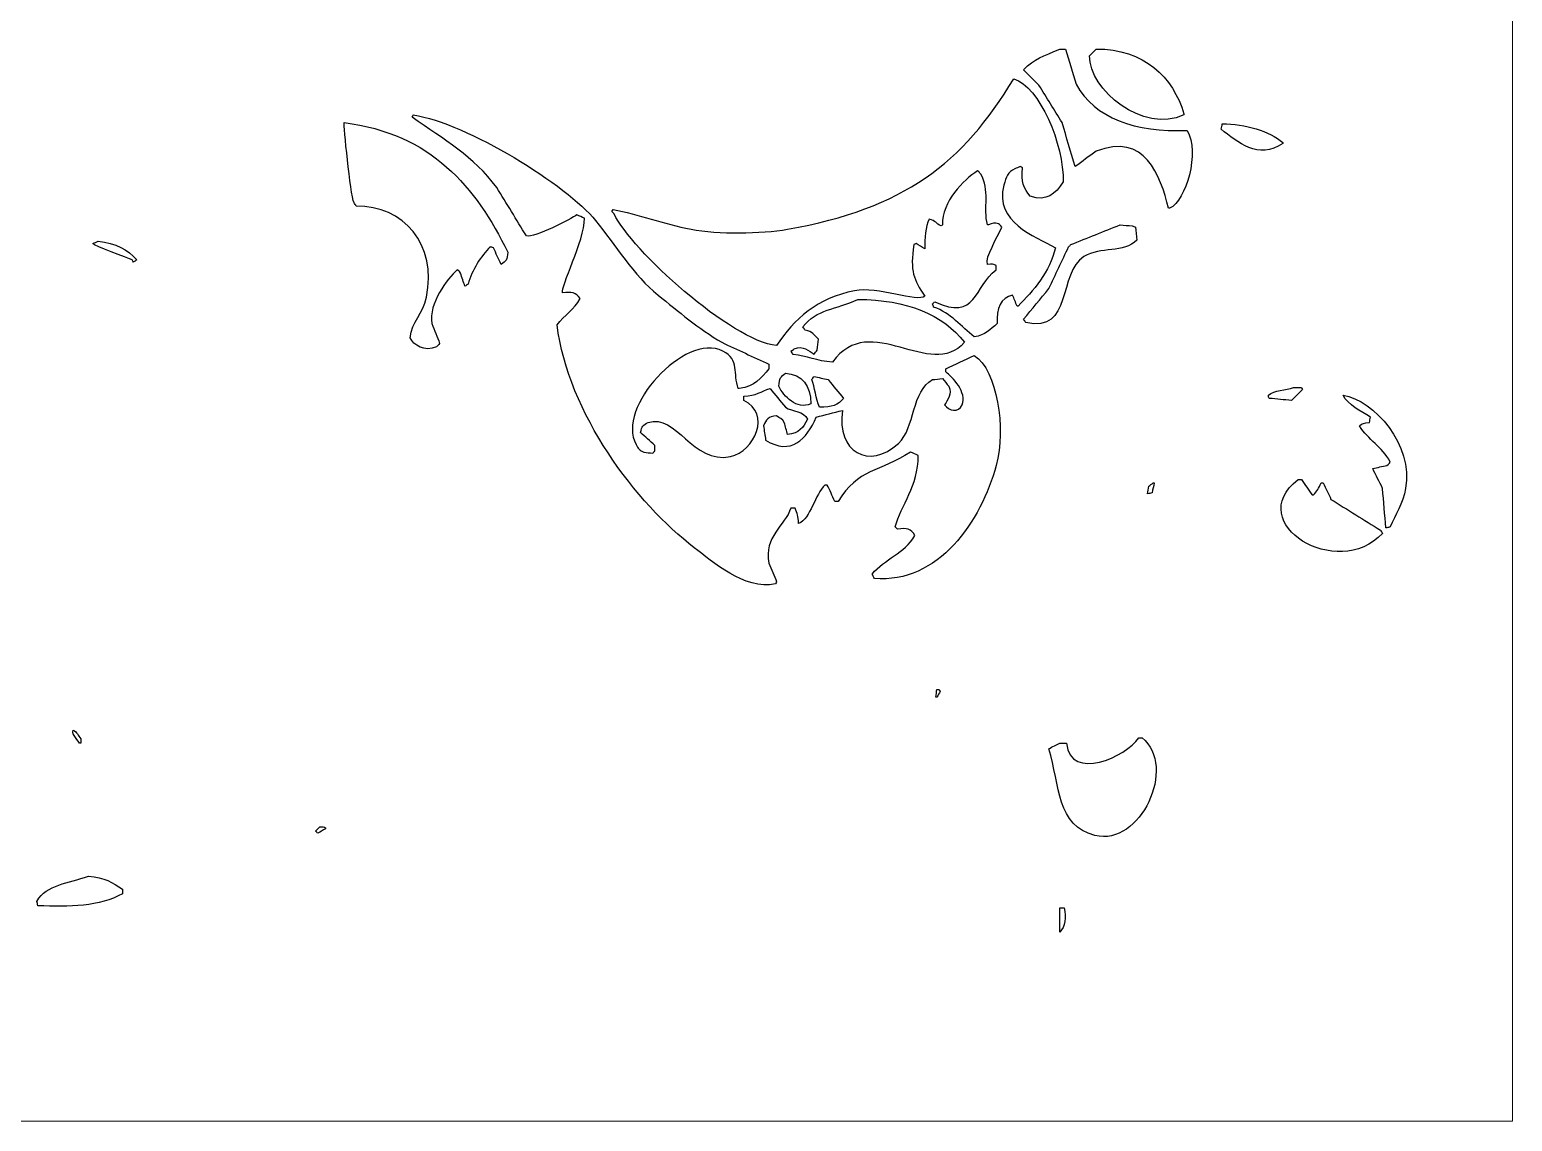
# Model space of a CAD drawing. Header units: centimetres. Extents: x -6.8 to 6.8, y -9.1 to 8.6.
# Drawn here: x -1.16 to 6.85, y -9.09 to -3.2 of the extents above; entities that cross this region are included whole.
import ezdxf

# ---------------------------------------------------------------- set-up
doc = ezdxf.new("R2010")
doc.units = ezdxf.units.CM
doc.header["$MEASUREMENT"] = 0
doc.layers.add('layer 1', color=7, linetype='Continuous')

msp = doc.modelspace()

# ---------------------------------------------------------------- linework, layer by layer
at = {"layer": 'layer 1', "color": 242, "lineweight": 9}
msp.add_lwpolyline([(-6.80758, -9.09089), (6.84944, -9.09089), (6.84944, 8.58179), (-6.80758, 8.58179), (-6.80758, -9.09089)], close=True, dxfattribs=at)
at = {"layer": 'layer 1', "color": 7}
for points, knots in [([(4.40539, -3.30256), (4.31514, -3.34084), (4.26932, -3.35204), (4.20973, -3.41521), (4.20973, -3.41521), (4.23739, -3.44288), (4.26507, -3.47054), (4.29274, -3.49821), (4.29274, -3.49821), (4.33423, -3.5654), (4.37575, -3.63261), (4.41724, -3.6998), (4.41724, -3.6998), (4.44096, -3.77885), (4.46468, -3.85791), (4.48839, -3.93695), (4.48839, -3.93695), (4.52593, -3.90929), (4.5635, -3.88162), (4.60104, -3.85395), (4.60104, -3.85395), (4.86554, -3.75067), (4.94845, -3.98388), (4.99235, -4.16225), (4.99235, -4.16225), (4.99433, -4.16225), (4.9963, -4.16225), (4.99827, -4.16225), (4.99827, -4.16225), (5.08823, -4.11995), (5.16215, -3.86047), (5.09314, -3.7413), (5.09314, -3.7413), (4.81214, -3.75427), (4.59295, -3.67495), (4.49432, -3.49228), (4.49432, -3.49228), (4.47455, -3.42905), (4.45479, -3.3658), (4.43503, -3.30256), (4.43503, -3.30256), (4.42515, -3.30256), (4.41526, -3.30256), (4.40539, -3.30256)], [0, 0, 0, 0, 0.0833333, 0.0833333, 0.0833333, 0.0833333, 0.1666667, 0.1666667, 0.1666667, 0.1666667, 0.25, 0.25, 0.25, 0.25, 0.3333333, 0.3333333, 0.3333333, 0.3333333, 0.4166667, 0.4166667, 0.4166667, 0.4166667, 0.5, 0.5, 0.5, 0.5, 0.5833333, 0.5833333, 0.5833333, 0.5833333, 0.6666667, 0.6666667, 0.6666667, 0.6666667, 0.75, 0.75, 0.75, 0.75, 0.8333333, 0.8333333, 0.8333333, 0.8333333, 1, 1, 1, 1]), ([(4.60104, -3.30256), (4.58918, -3.31441), (4.57732, -3.32627), (4.56546, -3.33813), (4.56546, -3.33813), (4.5626, -3.52105), (4.85663, -3.76118), (5.07535, -3.65829), (5.07535, -3.65829), (5.07535, -3.65632), (5.07535, -3.65434), (5.07535, -3.65236), (5.07535, -3.65236), (5.01818, -3.45617), (4.85868, -3.29901), (4.60104, -3.30256)], [0, 0, 0, 0, 0.2, 0.2, 0.2, 0.2, 0.4, 0.4, 0.4, 0.4, 0.6, 0.6, 0.6, 0.6, 1, 1, 1, 1]), ([(4.15637, -3.46264), (3.88175, -3.91959), (3.56375, -4.16432), (2.935, -4.2749), (2.935, -4.2749), (2.79097, -4.30024), (2.55923, -4.30317), (2.41326, -4.2749), (2.41326, -4.2749), (2.26512, -4.24622), (2.12838, -4.19359), (1.9923, -4.16818), (1.9923, -4.16818), (1.99033, -4.17214), (1.98835, -4.17609), (1.98638, -4.18004), (1.98638, -4.18004), (1.99033, -4.184), (1.99428, -4.18794), (1.99823, -4.1919), (1.99823, -4.1919), (2.08804, -4.38602), (2.63025, -4.87815), (2.87572, -4.90338), (2.87572, -4.90338), (2.9689, -4.75961), (3.0979, -4.64551), (3.29667, -4.60692), (3.29667, -4.60692), (3.42034, -4.58293), (3.63722, -4.67096), (3.67612, -4.63657), (3.67612, -4.63657), (3.61579, -4.5466), (3.59506, -4.50319), (3.61684, -4.35791), (3.61684, -4.35791), (3.62079, -4.35593), (3.62474, -4.35396), (3.62869, -4.35198), (3.62869, -4.35198), (3.6445, -4.36186), (3.66031, -4.37174), (3.67612, -4.38163), (3.67612, -4.38163), (3.67484, -4.32418), (3.68056, -4.26052), (3.69984, -4.22154), (3.69984, -4.22154), (3.73839, -4.22977), (3.73255, -4.24474), (3.76506, -4.25712), (3.76506, -4.25712), (3.76703, -4.25514), (3.76902, -4.25317), (3.77099, -4.25119), (3.77099, -4.25119), (3.76958, -4.12812), (3.88404, -4.0065), (3.96072, -3.96067), (3.96072, -3.96067), (3.97196, -3.96881), (3.97041, -3.96644), (3.9785, -3.97846), (3.9785, -3.97846), (4.02917, -4.0602), (3.99175, -4.16136), (4.01408, -4.25119), (4.01408, -4.25119), (4.01605, -4.25119), (4.01803, -4.25119), (4.02001, -4.25119), (4.02001, -4.25119), (4.04124, -4.2448), (4.05204, -4.23734), (4.07337, -4.24526), (4.07337, -4.24526), (4.08555, -4.25329), (4.08291, -4.2519), (4.09115, -4.26305), (4.09115, -4.26305), (4.0683, -4.32163), (4.00076, -4.42518), (4.01408, -4.46463), (4.01408, -4.46463), (4.04469, -4.46321), (4.04084, -4.46034), (4.06151, -4.47056), (4.06151, -4.47056), (4.06151, -4.47847), (4.06151, -4.48637), (4.06151, -4.49428), (4.06151, -4.49428), (3.94257, -4.58429), (3.95475, -4.77337), (3.72948, -4.66622), (3.72948, -4.66622), (3.72554, -4.67017), (3.72158, -4.67412), (3.71763, -4.67807), (3.71763, -4.67807), (3.7196, -4.684), (3.72158, -4.68993), (3.72355, -4.69586), (3.72355, -4.69586), (3.81633, -4.72586), (3.8734, -4.80201), (3.94293, -4.85594), (3.94293, -4.85594), (4.00261, -4.84895), (4.0302, -4.81385), (4.06744, -4.78479), (4.06744, -4.78479), (4.06314, -4.70131), (4.0856, -4.64454), (4.15044, -4.63064), (4.15044, -4.63064), (4.15835, -4.6504), (4.16625, -4.67017), (4.17416, -4.68993), (4.17416, -4.68993), (4.17613, -4.68993), (4.17811, -4.68993), (4.18008, -4.68993), (4.18008, -4.68993), (4.2603, -4.61026), (4.35316, -4.50309), (4.38167, -4.37569), (4.38167, -4.37569), (4.26718, -4.31215), (4.05162, -4.23649), (4.10301, -4.03774), (4.10301, -4.03774), (4.11495, -3.99156), (4.12325, -3.9669), (4.1623, -3.94882), (4.1623, -3.94882), (4.17218, -3.94486), (4.18206, -3.94091), (4.19195, -3.93695), (4.19195, -3.93695), (4.19589, -3.93893), (4.19984, -3.94091), (4.2038, -3.94288), (4.2038, -3.94288), (4.19403, -4.02139), (4.21036, -4.05228), (4.24531, -4.09704), (4.24531, -4.09704), (4.33438, -4.12658), (4.38105, -4.08481), (4.42318, -4.01996), (4.42318, -4.01996), (4.42786, -3.81777), (4.29555, -3.50536), (4.15637, -3.46264)], [0, 0, 0, 0, 0.025, 0.025, 0.025, 0.025, 0.05, 0.05, 0.05, 0.05, 0.075, 0.075, 0.075, 0.075, 0.1, 0.1, 0.1, 0.1, 0.125, 0.125, 0.125, 0.125, 0.15, 0.15, 0.15, 0.15, 0.175, 0.175, 0.175, 0.175, 0.2, 0.2, 0.2, 0.2, 0.225, 0.225, 0.225, 0.225, 0.25, 0.25, 0.25, 0.25, 0.275, 0.275, 0.275, 0.275, 0.3, 0.3, 0.3, 0.3, 0.325, 0.325, 0.325, 0.325, 0.35, 0.35, 0.35, 0.35, 0.375, 0.375, 0.375, 0.375, 0.4, 0.4, 0.4, 0.4, 0.425, 0.425, 0.425, 0.425, 0.45, 0.45, 0.45, 0.45, 0.475, 0.475, 0.475, 0.475, 0.5, 0.5, 0.5, 0.5, 0.525, 0.525, 0.525, 0.525, 0.55, 0.55, 0.55, 0.55, 0.575, 0.575, 0.575, 0.575, 0.6, 0.6, 0.6, 0.6, 0.625, 0.625, 0.625, 0.625, 0.65, 0.65, 0.65, 0.65, 0.675, 0.675, 0.675, 0.675, 0.7, 0.7, 0.7, 0.7, 0.725, 0.725, 0.725, 0.725, 0.75, 0.75, 0.75, 0.75, 0.775, 0.775, 0.775, 0.775, 0.8, 0.8, 0.8, 0.8, 0.825, 0.825, 0.825, 0.825, 0.85, 0.85, 0.85, 0.85, 0.875, 0.875, 0.875, 0.875, 0.9, 0.9, 0.9, 0.9, 0.925, 0.925, 0.925, 0.925, 0.95, 0.95, 0.95, 0.95, 1, 1, 1, 1]), ([(0.91324, -3.65829), (0.91126, -3.66224), (0.90928, -3.6662), (0.90731, -3.67015), (0.90731, -3.67015), (1.08139, -3.79378), (1.23789, -3.87965), (1.36384, -4.04961), (1.36384, -4.04961), (1.41719, -4.13656), (1.47056, -4.22353), (1.52392, -4.31048), (1.52392, -4.31048), (1.56553, -4.32503), (1.76829, -4.21715), (1.79665, -4.19783), (1.79665, -4.19783), (1.81048, -4.20376), (1.82432, -4.20969), (1.83815, -4.21561), (1.83815, -4.21561), (1.8374, -4.34162), (1.70698, -4.58507), (1.71957, -4.61879), (1.71957, -4.61879), (1.76867, -4.61253), (1.79021, -4.61639), (1.81443, -4.64843), (1.81443, -4.64843), (1.78279, -4.70996), (1.72973, -4.73905), (1.68992, -4.79072), (1.68992, -4.79072), (1.74835, -5.26727), (2.11875, -5.75916), (2.43105, -5.9943), (2.43105, -5.9943), (2.52952, -6.06845), (2.69842, -6.22314), (2.86979, -6.18996), (2.86979, -6.18996), (2.87176, -6.18601), (2.87374, -6.18205), (2.87572, -6.1781), (2.87572, -6.1781), (2.86188, -6.1445), (2.84804, -6.11091), (2.83421, -6.07731), (2.83421, -6.07731), (2.80475, -5.93627), (2.92087, -5.87346), (2.95279, -5.78086), (2.95279, -5.78086), (2.9607, -5.78086), (2.9686, -5.78086), (2.97651, -5.78086), (2.97651, -5.78086), (2.98561, -5.80962), (2.99326, -5.82213), (2.9943, -5.86386), (2.9943, -5.86386), (3.05957, -5.83861), (3.08362, -5.70225), (3.13659, -5.65635), (3.13659, -5.65635), (3.14054, -5.65635), (3.1445, -5.65635), (3.14845, -5.65635), (3.14845, -5.65635), (3.16471, -5.68157), (3.1753, -5.7152), (3.18995, -5.74529), (3.18995, -5.74529), (3.19588, -5.74529), (3.20181, -5.74529), (3.20774, -5.74529), (3.20774, -5.74529), (3.31289, -5.56768), (3.43571, -5.58459), (3.59905, -5.47848), (3.59905, -5.47848), (3.61288, -5.48441), (3.62672, -5.49034), (3.64055, -5.49627), (3.64055, -5.49627), (3.64115, -5.6644), (3.54816, -5.76202), (3.51604, -5.88165), (3.51604, -5.88165), (3.52, -5.88561), (3.52395, -5.88956), (3.5279, -5.89351), (3.5279, -5.89351), (3.57968, -5.88669), (3.60138, -5.89105), (3.62276, -5.92909), (3.62276, -5.92909), (3.56589, -6.02575), (3.45846, -6.05442), (3.39153, -6.1366), (3.39153, -6.1366), (3.39549, -6.1445), (3.39944, -6.15241), (3.4034, -6.16032), (3.4034, -6.16032), (3.74892, -6.19099), (3.98152, -5.85), (4.06151, -5.54963), (4.06151, -5.54963), (4.11463, -5.35014), (4.06859, -5.03695), (3.94293, -4.95674), (3.94293, -4.95674), (3.89155, -4.98045), (3.84016, -5.00417), (3.78878, -5.02789), (3.78878, -5.02789), (3.78878, -5.03381), (3.78878, -5.03974), (3.78878, -5.04567), (3.78878, -5.04567), (3.82616, -5.07217), (3.90521, -5.15678), (3.87771, -5.22353), (3.87771, -5.22353), (3.85803, -5.2694), (3.80535, -5.25473), (3.78285, -5.22353), (3.78285, -5.22353), (3.79829, -5.19748), (3.82458, -5.16407), (3.80656, -5.12274), (3.80656, -5.12274), (3.79471, -5.10891), (3.78285, -5.09508), (3.77099, -5.08125), (3.77099, -5.08125), (3.7532, -5.08322), (3.73542, -5.0852), (3.71763, -5.08717), (3.71763, -5.08717), (3.60406, -5.1476), (3.62458, -5.34749), (3.53383, -5.43105), (3.53383, -5.43105), (3.37524, -5.57707), (3.19623, -5.47725), (3.23146, -5.25318), (3.23146, -5.25318), (3.18403, -5.26504), (3.13658, -5.2769), (3.08916, -5.28876), (3.08916, -5.28876), (3.03964, -5.40839), (2.95259, -5.49993), (2.81643, -5.41327), (2.81643, -5.41327), (2.81248, -5.38757), (2.80852, -5.36188), (2.80457, -5.33619), (2.80457, -5.33619), (2.81992, -5.30266), (2.8283, -5.28605), (2.87572, -5.28283), (2.87572, -5.28283), (2.8944, -5.29579), (2.9054, -5.2975), (2.91722, -5.3184), (2.91722, -5.3184), (2.92315, -5.34014), (2.92908, -5.36188), (2.935, -5.38362), (2.935, -5.38362), (2.99772, -5.37761), (3.01976, -5.34642), (3.04173, -5.30061), (3.04173, -5.30061), (3.02299, -5.2537), (2.96152, -5.26175), (2.92315, -5.2354), (2.92315, -5.2354), (2.89548, -5.20181), (2.86781, -5.1682), (2.84014, -5.1346), (2.84014, -5.1346), (2.79016, -5.15117), (2.76758, -5.17417), (2.69785, -5.17611), (2.69785, -5.17611), (2.69785, -5.18401), (2.69785, -5.19192), (2.69785, -5.19982), (2.69785, -5.19982), (2.84845, -5.26857), (2.75648, -5.47507), (2.6267, -5.5022), (2.6267, -5.5022), (2.42127, -5.54516), (2.33325, -5.26686), (2.18203, -5.3184), (2.18203, -5.3184), (2.15554, -5.32994), (2.14719, -5.33984), (2.14053, -5.37176), (2.14053, -5.37176), (2.16622, -5.39547), (2.19192, -5.4192), (2.2176, -5.44291), (2.2176, -5.44291), (2.2176, -5.45279), (2.2176, -5.46267), (2.2176, -5.47255), (2.2176, -5.47255), (2.21365, -5.47651), (2.2097, -5.48046), (2.20575, -5.48441), (2.20575, -5.48441), (2.18994, -5.48244), (2.17412, -5.48046), (2.15832, -5.47848), (2.15832, -5.47848), (2.13531, -5.46833), (2.12721, -5.45974), (2.11681, -5.43698), (2.11681, -5.43698), (2.00482, -5.24132), (2.37916, -4.83004), (2.5852, -4.93302), (2.5852, -4.93302), (2.67781, -4.97931), (2.63887, -5.05467), (2.66821, -5.1346), (2.66821, -5.1346), (2.67018, -5.1346), (2.67216, -5.1346), (2.67413, -5.1346), (2.67413, -5.1346), (2.75715, -5.12599), (2.79227, -5.07725), (2.83421, -5.02789), (2.83421, -5.02789), (2.83421, -5.01998), (2.83421, -5.01207), (2.83421, -5.00417), (2.83421, -5.00417), (2.74924, -4.96464), (2.66424, -4.92511), (2.57927, -4.88559), (2.57927, -4.88559), (2.45453, -4.81186), (2.34546, -4.71935), (2.23539, -4.63064), (2.23539, -4.63064), (2.10391, -4.52468), (2.00336, -4.35947), (1.89744, -4.22747), (1.89744, -4.22747), (1.74782, -4.04101), (1.20107, -3.69898), (0.91324, -3.65829)], [0, 0, 0, 0, 0.0151515, 0.0151515, 0.0151515, 0.0151515, 0.030303, 0.030303, 0.030303, 0.030303, 0.0454545, 0.0454545, 0.0454545, 0.0454545, 0.0606061, 0.0606061, 0.0606061, 0.0606061, 0.0757576, 0.0757576, 0.0757576, 0.0757576, 0.0909091, 0.0909091, 0.0909091, 0.0909091, 0.1060606, 0.1060606, 0.1060606, 0.1060606, 0.1212121, 0.1212121, 0.1212121, 0.1212121, 0.1363636, 0.1363636, 0.1363636, 0.1363636, 0.1515152, 0.1515152, 0.1515152, 0.1515152, 0.1666667, 0.1666667, 0.1666667, 0.1666667, 0.1818182, 0.1818182, 0.1818182, 0.1818182, 0.1969697, 0.1969697, 0.1969697, 0.1969697, 0.2121212, 0.2121212, 0.2121212, 0.2121212, 0.2272727, 0.2272727, 0.2272727, 0.2272727, 0.2424242, 0.2424242, 0.2424242, 0.2424242, 0.2575758, 0.2575758, 0.2575758, 0.2575758, 0.2727273, 0.2727273, 0.2727273, 0.2727273, 0.2878788, 0.2878788, 0.2878788, 0.2878788, 0.3030303, 0.3030303, 0.3030303, 0.3030303, 0.3181818, 0.3181818, 0.3181818, 0.3181818, 0.3333333, 0.3333333, 0.3333333, 0.3333333, 0.3484848, 0.3484848, 0.3484848, 0.3484848, 0.3636364, 0.3636364, 0.3636364, 0.3636364, 0.3787879, 0.3787879, 0.3787879, 0.3787879, 0.3939394, 0.3939394, 0.3939394, 0.3939394, 0.4090909, 0.4090909, 0.4090909, 0.4090909, 0.4242424, 0.4242424, 0.4242424, 0.4242424, 0.4393939, 0.4393939, 0.4393939, 0.4393939, 0.4545455, 0.4545455, 0.4545455, 0.4545455, 0.469697, 0.469697, 0.469697, 0.469697, 0.4848485, 0.4848485, 0.4848485, 0.4848485, 0.5, 0.5, 0.5, 0.5, 0.5151515, 0.5151515, 0.5151515, 0.5151515, 0.530303, 0.530303, 0.530303, 0.530303, 0.5454545, 0.5454545, 0.5454545, 0.5454545, 0.5606061, 0.5606061, 0.5606061, 0.5606061, 0.5757576, 0.5757576, 0.5757576, 0.5757576, 0.5909091, 0.5909091, 0.5909091, 0.5909091, 0.6060606, 0.6060606, 0.6060606, 0.6060606, 0.6212121, 0.6212121, 0.6212121, 0.6212121, 0.6363636, 0.6363636, 0.6363636, 0.6363636, 0.6515152, 0.6515152, 0.6515152, 0.6515152, 0.6666667, 0.6666667, 0.6666667, 0.6666667, 0.6818182, 0.6818182, 0.6818182, 0.6818182, 0.6969697, 0.6969697, 0.6969697, 0.6969697, 0.7121212, 0.7121212, 0.7121212, 0.7121212, 0.7272727, 0.7272727, 0.7272727, 0.7272727, 0.7424242, 0.7424242, 0.7424242, 0.7424242, 0.7575758, 0.7575758, 0.7575758, 0.7575758, 0.7727273, 0.7727273, 0.7727273, 0.7727273, 0.7878788, 0.7878788, 0.7878788, 0.7878788, 0.8030303, 0.8030303, 0.8030303, 0.8030303, 0.8181818, 0.8181818, 0.8181818, 0.8181818, 0.8333333, 0.8333333, 0.8333333, 0.8333333, 0.8484848, 0.8484848, 0.8484848, 0.8484848, 0.8636364, 0.8636364, 0.8636364, 0.8636364, 0.8787879, 0.8787879, 0.8787879, 0.8787879, 0.8939394, 0.8939394, 0.8939394, 0.8939394, 0.9090909, 0.9090909, 0.9090909, 0.9090909, 0.9242424, 0.9242424, 0.9242424, 0.9242424, 0.9393939, 0.9393939, 0.9393939, 0.9393939, 0.9545455, 0.9545455, 0.9545455, 0.9545455, 0.969697, 0.969697, 0.969697, 0.969697, 1, 1, 1, 1]), ([(0.53971, -3.6998), (0.53634, -3.70818), (0.57248, -4.08377), (0.59307, -4.13261), (0.59307, -4.13261), (0.59702, -4.13854), (0.60098, -4.14447), (0.60493, -4.1504), (0.60493, -4.1504), (0.85999, -4.14643), (1.04319, -4.3578), (0.98439, -4.6425), (0.98439, -4.6425), (0.9659, -4.732), (0.90626, -4.77152), (0.89545, -4.86187), (0.89545, -4.86187), (0.91462, -4.89908), (0.97471, -4.9396), (1.03775, -4.9093), (1.03775, -4.9093), (1.04992, -4.90127), (1.04728, -4.90266), (1.05553, -4.89151), (1.05553, -4.89151), (1.0417, -4.85595), (1.02787, -4.82037), (1.01403, -4.78479), (1.01403, -4.78479), (0.99316, -4.67566), (1.09817, -4.54265), (1.15039, -4.49428), (1.15039, -4.49428), (1.16639, -4.50376), (1.15856, -4.49629), (1.16818, -4.51207), (1.16818, -4.51207), (1.17609, -4.53578), (1.18399, -4.55949), (1.1919, -4.58321), (1.1919, -4.58321), (1.19782, -4.57926), (1.20375, -4.57531), (1.20968, -4.57135), (1.20968, -4.57135), (1.23114, -4.49503), (1.27824, -4.41976), (1.32826, -4.36977), (1.32826, -4.36977), (1.33419, -4.37174), (1.34012, -4.37372), (1.34605, -4.37569), (1.34605, -4.37569), (1.35989, -4.40534), (1.37372, -4.43499), (1.38755, -4.46463), (1.38755, -4.46463), (1.41339, -4.44919), (1.42084, -4.43936), (1.42313, -4.39941), (1.42313, -4.39941), (1.2516, -4.04675), (1.00926, -3.75789), (0.53971, -3.6998)], [0, 0, 0, 0, 0.0588235, 0.0588235, 0.0588235, 0.0588235, 0.1176471, 0.1176471, 0.1176471, 0.1176471, 0.1764706, 0.1764706, 0.1764706, 0.1764706, 0.2352941, 0.2352941, 0.2352941, 0.2352941, 0.2941176, 0.2941176, 0.2941176, 0.2941176, 0.3529412, 0.3529412, 0.3529412, 0.3529412, 0.4117647, 0.4117647, 0.4117647, 0.4117647, 0.4705882, 0.4705882, 0.4705882, 0.4705882, 0.5294118, 0.5294118, 0.5294118, 0.5294118, 0.5882353, 0.5882353, 0.5882353, 0.5882353, 0.6470588, 0.6470588, 0.6470588, 0.6470588, 0.7058824, 0.7058824, 0.7058824, 0.7058824, 0.7647059, 0.7647059, 0.7647059, 0.7647059, 0.8235294, 0.8235294, 0.8235294, 0.8235294, 0.8823529, 0.8823529, 0.8823529, 0.8823529, 1, 1, 1, 1]), ([(5.28287, -3.70572), (5.28089, -3.7156), (5.27892, -3.72549), (5.27694, -3.73537), (5.27694, -3.73537), (5.36345, -3.80397), (5.47882, -3.90331), (5.60896, -3.81244), (5.60896, -3.81244), (5.60896, -3.81047), (5.60896, -3.8085), (5.60896, -3.80651), (5.60896, -3.80651), (5.53997, -3.74621), (5.40578, -3.70663), (5.28287, -3.70572)], [0, 0, 0, 0, 0.2, 0.2, 0.2, 0.2, 0.4, 0.4, 0.4, 0.4, 0.6, 0.6, 0.6, 0.6, 1, 1, 1, 1]), ([(4.73148, -4.25119), (4.64255, -4.28676), (4.5536, -4.32234), (4.46467, -4.35791), (4.46467, -4.35791), (4.46072, -4.36186), (4.45677, -4.36581), (4.45281, -4.36977), (4.45281, -4.36977), (4.41724, -4.44486), (4.38166, -4.51998), (4.3461, -4.59507), (4.3461, -4.59507), (4.30064, -4.6504), (4.25518, -4.70575), (4.20973, -4.76108), (4.20973, -4.76108), (4.21368, -4.76701), (4.21764, -4.77294), (4.22159, -4.77887), (4.22159, -4.77887), (4.47541, -4.83895), (4.39371, -4.50982), (4.53582, -4.42313), (4.53582, -4.42313), (4.62556, -4.36839), (4.75113, -4.40479), (4.82041, -4.3342), (4.82041, -4.3342), (4.81844, -4.31048), (4.81646, -4.28676), (4.81448, -4.26305), (4.81448, -4.26305), (4.80855, -4.26107), (4.80263, -4.25909), (4.79669, -4.25712), (4.79669, -4.25712), (4.77496, -4.25514), (4.75321, -4.25317), (4.73148, -4.25119)], [0, 0, 0, 0, 0.0909091, 0.0909091, 0.0909091, 0.0909091, 0.1818182, 0.1818182, 0.1818182, 0.1818182, 0.2727273, 0.2727273, 0.2727273, 0.2727273, 0.3636364, 0.3636364, 0.3636364, 0.3636364, 0.4545455, 0.4545455, 0.4545455, 0.4545455, 0.5454545, 0.5454545, 0.5454545, 0.5454545, 0.6363636, 0.6363636, 0.6363636, 0.6363636, 0.7272727, 0.7272727, 0.7272727, 0.7272727, 0.8181818, 0.8181818, 0.8181818, 0.8181818, 1, 1, 1, 1]), ([(-0.78836, -4.34012), (-0.79824, -4.34408), (-0.80812, -4.34803), (-0.818, -4.35198), (-0.818, -4.35198), (-0.81268, -4.3659), (-0.62875, -4.42852), (-0.60456, -4.44092), (-0.60456, -4.44092), (-0.60258, -4.44487), (-0.60061, -4.44882), (-0.59863, -4.45277), (-0.59863, -4.45277), (-0.5927, -4.44882), (-0.58678, -4.44487), (-0.58084, -4.44092), (-0.58084, -4.44092), (-0.62647, -4.38276), (-0.69577, -4.35192), (-0.78836, -4.34012)], [0, 0, 0, 0, 0.1666667, 0.1666667, 0.1666667, 0.1666667, 0.3333333, 0.3333333, 0.3333333, 0.3333333, 0.5, 0.5, 0.5, 0.5, 0.6666667, 0.6666667, 0.6666667, 0.6666667, 1, 1, 1, 1]), ([(3.31446, -4.65436), (3.19502, -4.70983), (3.09103, -4.70511), (3.01801, -4.80258), (3.01801, -4.80258), (3.02196, -4.80851), (3.02591, -4.81444), (3.02987, -4.82037), (3.02987, -4.82037), (3.06918, -4.82827), (3.0791, -4.84427), (3.10102, -4.8678), (3.10102, -4.8678), (3.09904, -4.88757), (3.09706, -4.90733), (3.09509, -4.92709), (3.09509, -4.92709), (3.08916, -4.93499), (3.08323, -4.9429), (3.0773, -4.95081), (3.0773, -4.95081), (3.05224, -4.93174), (3.01722, -4.9002), (2.97058, -4.92116), (2.97058, -4.92116), (2.96465, -4.92511), (2.95872, -4.92907), (2.95279, -4.93302), (2.95279, -4.93302), (2.95675, -4.93894), (2.9607, -4.94488), (2.96465, -4.95081), (2.96465, -4.95081), (3.04076, -4.95758), (3.09057, -4.98727), (3.1781, -4.99231), (3.1781, -4.99231), (3.38354, -4.70771), (3.70729, -5.09815), (3.88957, -4.88559), (3.88957, -4.88559), (3.7772, -4.73671), (3.57665, -4.65351), (3.31446, -4.65436)], [0, 0, 0, 0, 0.0833333, 0.0833333, 0.0833333, 0.0833333, 0.1666667, 0.1666667, 0.1666667, 0.1666667, 0.25, 0.25, 0.25, 0.25, 0.3333333, 0.3333333, 0.3333333, 0.3333333, 0.4166667, 0.4166667, 0.4166667, 0.4166667, 0.5, 0.5, 0.5, 0.5, 0.5833333, 0.5833333, 0.5833333, 0.5833333, 0.6666667, 0.6666667, 0.6666667, 0.6666667, 0.75, 0.75, 0.75, 0.75, 0.8333333, 0.8333333, 0.8333333, 0.8333333, 1, 1, 1, 1]), ([(2.92315, -5.0516), (2.89988, -5.07343), (2.88958, -5.0767), (2.88757, -5.12274), (2.88757, -5.12274), (2.91287, -5.17734), (2.9854, -5.25167), (3.05951, -5.21761), (3.05951, -5.21761), (3.0618, -5.11888), (3.01331, -5.05832), (2.92315, -5.0516)], [0, 0, 0, 0, 0.25, 0.25, 0.25, 0.25, 0.5, 0.5, 0.5, 0.5, 1, 1, 1, 1]), ([(3.0773, -5.06938), (3.07335, -5.07532), (3.06939, -5.08125), (3.06544, -5.08717), (3.06544, -5.08717), (3.08274, -5.12492), (3.08724, -5.19272), (3.10695, -5.2354), (3.10695, -5.2354), (3.17326, -5.23806), (3.21, -5.22331), (3.23738, -5.18797), (3.23738, -5.18797), (3.20971, -5.15437), (3.18205, -5.12077), (3.15438, -5.08717), (3.15438, -5.08717), (3.12869, -5.08125), (3.10299, -5.07532), (3.0773, -5.06938)], [0, 0, 0, 0, 0.1666667, 0.1666667, 0.1666667, 0.1666667, 0.3333333, 0.3333333, 0.3333333, 0.3333333, 0.5, 0.5, 0.5, 0.5, 0.6666667, 0.6666667, 0.6666667, 0.6666667, 1, 1, 1, 1]), ([(5.66825, -5.12868), (5.6261, -5.1468), (5.56385, -5.14237), (5.53188, -5.17017), (5.53188, -5.17017), (5.53188, -5.17413), (5.53188, -5.17809), (5.53188, -5.18204), (5.53188, -5.18204), (5.53386, -5.18401), (5.53584, -5.18599), (5.53781, -5.18797), (5.53781, -5.18797), (5.57734, -5.19192), (5.61687, -5.19587), (5.65639, -5.19982), (5.65639, -5.19982), (5.67615, -5.18006), (5.69592, -5.16029), (5.71568, -5.14053), (5.71568, -5.14053), (5.7137, -5.13658), (5.71173, -5.13263), (5.70975, -5.12868), (5.70975, -5.12868), (5.69592, -5.12868), (5.68208, -5.12868), (5.66825, -5.12868)], [0, 0, 0, 0, 0.125, 0.125, 0.125, 0.125, 0.25, 0.25, 0.25, 0.25, 0.375, 0.375, 0.375, 0.375, 0.5, 0.5, 0.5, 0.5, 0.625, 0.625, 0.625, 0.625, 0.75, 0.75, 0.75, 0.75, 1, 1, 1, 1]), ([(5.93505, -5.17017), (5.96238, -5.22523), (6.03078, -5.25809), (6.08328, -5.28876), (6.08328, -5.28876), (6.0813, -5.29864), (6.07932, -5.30852), (6.07735, -5.3184), (6.07735, -5.3184), (6.04426, -5.31971), (6.04144, -5.3233), (6.02399, -5.33619), (6.02399, -5.33619), (6.06873, -5.41172), (6.14709, -5.44871), (6.18999, -5.53184), (6.18999, -5.53184), (6.18186, -5.54309), (6.18422, -5.54154), (6.17221, -5.54963), (6.17221, -5.54963), (6.14652, -5.55556), (6.12082, -5.56149), (6.09513, -5.56742), (6.09513, -5.56742), (6.11292, -5.60298), (6.13071, -5.63856), (6.14849, -5.67414), (6.14849, -5.67414), (6.15442, -5.74528), (6.16035, -5.81644), (6.16628, -5.88758), (6.16628, -5.88758), (6.16826, -5.88758), (6.17023, -5.88758), (6.17221, -5.88758), (6.17221, -5.88758), (6.17814, -5.88561), (6.18407, -5.88363), (6.18999, -5.88165), (6.18999, -5.88165), (6.21749, -5.81634), (6.25747, -5.75661), (6.273, -5.67414), (6.273, -5.67414), (6.31691, -5.44094), (6.10265, -5.19725), (5.93505, -5.17017)], [0, 0, 0, 0, 0.0769231, 0.0769231, 0.0769231, 0.0769231, 0.1538462, 0.1538462, 0.1538462, 0.1538462, 0.2307692, 0.2307692, 0.2307692, 0.2307692, 0.3076923, 0.3076923, 0.3076923, 0.3076923, 0.3846154, 0.3846154, 0.3846154, 0.3846154, 0.4615385, 0.4615385, 0.4615385, 0.4615385, 0.5384615, 0.5384615, 0.5384615, 0.5384615, 0.6153846, 0.6153846, 0.6153846, 0.6153846, 0.6923077, 0.6923077, 0.6923077, 0.6923077, 0.7692308, 0.7692308, 0.7692308, 0.7692308, 0.8461538, 0.8461538, 0.8461538, 0.8461538, 1, 1, 1, 1]), ([(4.90934, -5.6445), (4.90144, -5.65042), (4.89354, -5.65635), (4.88563, -5.66228), (4.88563, -5.66228), (4.88365, -5.67611), (4.88167, -5.68995), (4.8797, -5.70378), (4.8797, -5.70378), (4.8876, -5.70181), (4.89551, -5.69983), (4.90342, -5.69786), (4.90342, -5.69786), (4.90737, -5.68007), (4.91132, -5.66228), (4.91527, -5.6445), (4.91527, -5.6445), (4.9133, -5.6445), (4.91132, -5.6445), (4.90934, -5.6445)], [0, 0, 0, 0, 0.1666667, 0.1666667, 0.1666667, 0.1666667, 0.3333333, 0.3333333, 0.3333333, 0.3333333, 0.5, 0.5, 0.5, 0.5, 0.6666667, 0.6666667, 0.6666667, 0.6666667, 1, 1, 1, 1]), ([(5.69197, -5.62671), (5.3906, -5.86325), (5.90522, -6.17732), (6.14849, -5.91722), (6.14849, -5.91722), (6.14454, -5.9113), (6.14059, -5.90537), (6.13663, -5.89944), (6.13663, -5.89944), (6.04771, -5.84411), (5.95876, -5.78876), (5.86984, -5.73343), (5.86984, -5.73343), (5.856, -5.70379), (5.84217, -5.67414), (5.82833, -5.6445), (5.82833, -5.6445), (5.82438, -5.6445), (5.82042, -5.6445), (5.81647, -5.6445), (5.81647, -5.6445), (5.8043, -5.67249), (5.79418, -5.69002), (5.77497, -5.70971), (5.77497, -5.70971), (5.77299, -5.70971), (5.77102, -5.70971), (5.76904, -5.70971), (5.76904, -5.70971), (5.74928, -5.68204), (5.72951, -5.65438), (5.70975, -5.62671), (5.70975, -5.62671), (5.70382, -5.62671), (5.69789, -5.62671), (5.69197, -5.62671)], [0, 0, 0, 0, 0.1, 0.1, 0.1, 0.1, 0.2, 0.2, 0.2, 0.2, 0.3, 0.3, 0.3, 0.3, 0.4, 0.4, 0.4, 0.4, 0.5, 0.5, 0.5, 0.5, 0.6, 0.6, 0.6, 0.6, 0.7, 0.7, 0.7, 0.7, 0.8, 0.8, 0.8, 0.8, 1, 1, 1, 1]), ([(3.74134, -6.75914), (3.73937, -6.77297), (3.73739, -6.78681), (3.73542, -6.80064), (3.73542, -6.80064), (3.73739, -6.80064), (3.73937, -6.80064), (3.74134, -6.80064), (3.74134, -6.80064), (3.74727, -6.79076), (3.7532, -6.78088), (3.75913, -6.771), (3.75913, -6.771), (3.75715, -6.76705), (3.75518, -6.76309), (3.7532, -6.75914), (3.7532, -6.75914), (3.74925, -6.75914), (3.7453, -6.75914), (3.74134, -6.75914)], [0, 0, 0, 0, 0.1666667, 0.1666667, 0.1666667, 0.1666667, 0.3333333, 0.3333333, 0.3333333, 0.3333333, 0.5, 0.5, 0.5, 0.5, 0.6666667, 0.6666667, 0.6666667, 0.6666667, 1, 1, 1, 1]), ([(-0.92472, -6.97851), (-0.92602, -6.99825), (-0.93025, -6.99215), (-0.9188, -7.00816), (-0.9188, -7.00816), (-0.90891, -7.02199), (-0.89903, -7.03582), (-0.88915, -7.04965), (-0.88915, -7.04965), (-0.88717, -7.04965), (-0.8852, -7.04965), (-0.88322, -7.04965), (-0.88322, -7.04965), (-0.88322, -7.04176), (-0.88322, -7.03385), (-0.88322, -7.02594), (-0.88322, -7.02594), (-0.8984, -7.00601), (-0.90079, -6.9911), (-0.92472, -6.97851)], [0, 0, 0, 0, 0.1666667, 0.1666667, 0.1666667, 0.1666667, 0.3333333, 0.3333333, 0.3333333, 0.3333333, 0.5, 0.5, 0.5, 0.5, 0.6666667, 0.6666667, 0.6666667, 0.6666667, 1, 1, 1, 1]), ([(4.83227, -7.02001), (4.76175, -7.12311), (4.46476, -7.25899), (4.44096, -7.04965), (4.44096, -7.04965), (4.4291, -7.04965), (4.41724, -7.04965), (4.40539, -7.04965), (4.40539, -7.04965), (4.38563, -7.05954), (4.36586, -7.06942), (4.3461, -7.0793), (4.3461, -7.0793), (4.40673, -7.27838), (4.38657, -7.49557), (4.59511, -7.54769), (4.59511, -7.54769), (4.83945, -7.60875), (5.04056, -7.17706), (4.85006, -7.02001), (4.85006, -7.02001), (4.84412, -7.02001), (4.83819, -7.02001), (4.83227, -7.02001)], [0, 0, 0, 0, 0.1428571, 0.1428571, 0.1428571, 0.1428571, 0.2857143, 0.2857143, 0.2857143, 0.2857143, 0.4285714, 0.4285714, 0.4285714, 0.4285714, 0.5714286, 0.5714286, 0.5714286, 0.5714286, 0.7142857, 0.7142857, 0.7142857, 0.7142857, 1, 1, 1, 1]), ([(0.40928, -7.50026), (0.40137, -7.50816), (0.39347, -7.51607), (0.38556, -7.52398), (0.38556, -7.52398), (0.38951, -7.52793), (0.39347, -7.53188), (0.39742, -7.53583), (0.39742, -7.53583), (0.41125, -7.52793), (0.42508, -7.52002), (0.43892, -7.51211), (0.43892, -7.51211), (0.43892, -7.51014), (0.43892, -7.50816), (0.43892, -7.50618), (0.43892, -7.50618), (0.43497, -7.50422), (0.43102, -7.50223), (0.42707, -7.50026), (0.42707, -7.50026), (0.42113, -7.50026), (0.4152, -7.50026), (0.40928, -7.50026)], [0, 0, 0, 0, 0.1428571, 0.1428571, 0.1428571, 0.1428571, 0.2857143, 0.2857143, 0.2857143, 0.2857143, 0.4285714, 0.4285714, 0.4285714, 0.4285714, 0.5714286, 0.5714286, 0.5714286, 0.5714286, 0.7142857, 0.7142857, 0.7142857, 0.7142857, 1, 1, 1, 1]), ([(-0.84172, -7.76706), (-0.95268, -7.80829), (-1.06536, -7.80969), (-1.12038, -7.90343), (-1.12038, -7.90343), (-1.1184, -7.91133), (-1.11643, -7.91924), (-1.11445, -7.92714), (-1.11445, -7.92714), (-0.94515, -7.93289), (-0.78091, -7.93273), (-0.65792, -7.86192), (-0.65792, -7.86192), (-0.65792, -7.85402), (-0.65792, -7.84612), (-0.65792, -7.83821), (-0.65792, -7.83821), (-0.70993, -7.79966), (-0.7547, -7.77468), (-0.84172, -7.76706)], [0, 0, 0, 0, 0.1666667, 0.1666667, 0.1666667, 0.1666667, 0.3333333, 0.3333333, 0.3333333, 0.3333333, 0.5, 0.5, 0.5, 0.5, 0.6666667, 0.6666667, 0.6666667, 0.6666667, 1, 1, 1, 1]), ([(4.40539, -7.939), (4.40539, -7.98247), (4.40539, -8.02597), (4.40539, -8.06944), (4.40539, -8.06944), (4.43332, -8.0419), (4.44025, -7.98862), (4.4291, -7.939), (4.4291, -7.939), (4.42119, -7.939), (4.41329, -7.939), (4.40539, -7.939)], [0, 0, 0, 0, 0.25, 0.25, 0.25, 0.25, 0.5, 0.5, 0.5, 0.5, 1, 1, 1, 1])]:
    msp.add_open_spline(points, degree=3, knots=knots, dxfattribs=at)

doc.saveas('drawing.dxf')
